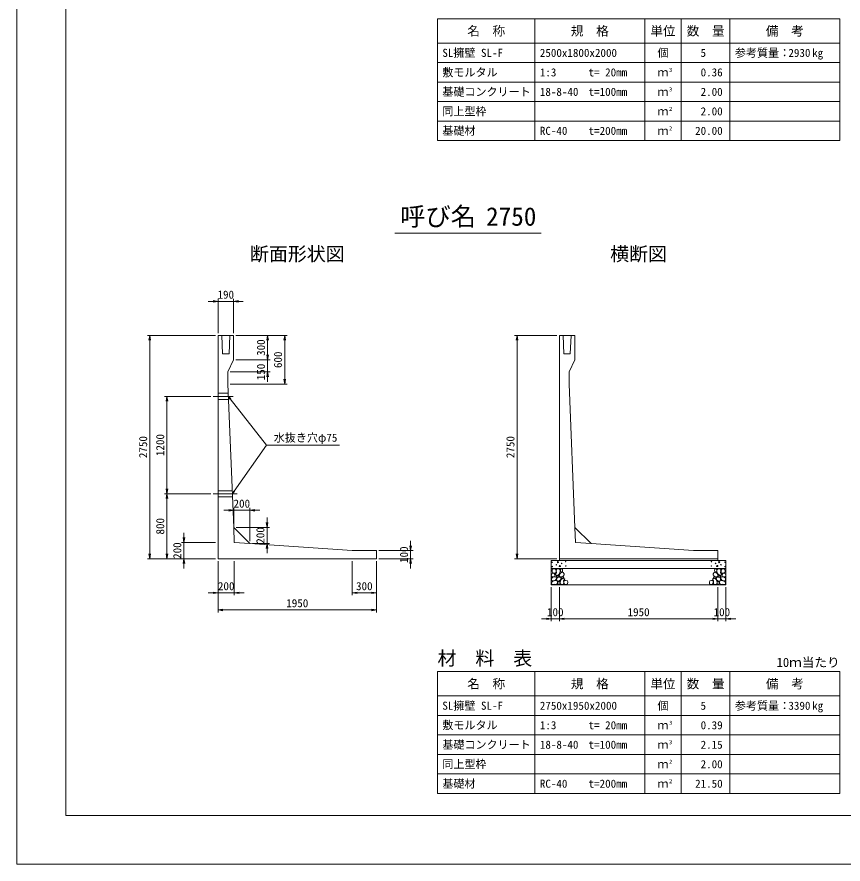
# Model space of a CAD drawing. Units: millimetres at full size, sheet at 1:40. Extents: x 0 to 25230, y 0 to 19861.
# Drawn here: x 0 to 10166, y 0 to 10432 of the extents above; entities that cross this region are included whole.
import ezdxf
from ezdxf.enums import TextEntityAlignment as Align

# ---------------------------------------------------------------- set-up
doc = ezdxf.new("R2010")
doc.units = ezdxf.units.MM
doc.header["$LTSCALE"] = 40
doc.linetypes.add('CHAIN', pattern=[18.5, 12, -1.5, 3.5, -1.5])
doc.linetypes.add('DASHED_SPACED', pattern=[12, 6, -6])
for name, color, linetype, lineweight in [('D-BMK', 2, 'CHAIN', 13), ('D-DCR-HCHn', 4, 'Continuous', 9), ('D-MTR-FRAM', 7, 'Continuous', 13), ('D-MTR-LINE', 7, 'Continuous', 13), ('D-STR-DIM', 7, 'Continuous', 13), ('D-STR-STRn', 1, 'Continuous', 13), ('D-STR-TXT', 7, 'Continuous', 13), ('D-TTL', 2, 'Continuous', 13), ('D-TTL-TXT', 7, 'Continuous', 13)]:
    doc.layers.add(name, color=color, linetype=linetype, lineweight=lineweight)
doc.layers.add('D-MTR', color=7, linetype='Continuous')
doc.layers.add('D-MTR-TXT', color=7, linetype='Continuous')
doc.styles.add('ＭＳ ゴシック', font='')
doc.styles.get('ＭＳ ゴシック').set_extended_font_data('MS Gothic')

# ---------------------------------------------------------------- blocks, each defined once
blk = doc.blocks.new('open_arrow')
at = {"color": 0, "linetype": 'Continuous', "lineweight": -2}
blk.add_lwpolyline([(7.5, 1.25), (0, 0), (7.5, -1.25)], dxfattribs=at)

msp = doc.modelspace()

# ---------------------------------------------------------------- linework, layer by layer
at = {"layer": 'D-BMK'}
for p, q in [((2661.15, 5760), (2415, 5760)), ((2710.38, 4560), (2415, 4560))]:
    msp.add_line(p, q, dxfattribs=at)
at = {"layer": 'D-DCR-HCHn'}
for points in [[(6582.28, 3573.81), (6575.35, 3553), (6584.59, 3539.14), (6607.71, 3536.82), (6623.49, 3543.6), (6616.95, 3559.94), (6621.58, 3569.18), (6612.33, 3578.43), (6598.46, 3583.05)], [(6626.2, 3631.59), (6605.4, 3636.22), (6586.9, 3626.97), (6584.59, 3606.17), (6589.21, 3589.99), (6612.33, 3583.05), (6628.51, 3583.05), (6635.44, 3594.61), (6635.44, 3620.04)], [(6644.69, 3633.91), (6637.76, 3613.1), (6640.07, 3589.99), (6623.89, 3564.56), (6644.69, 3553), (6667.8, 3564.56), (6681.67, 3583.05), (6686.3, 3613.1), (6681.67, 3629.28), (6667.8, 3636.22)], [(6649.31, 3553), (6637.76, 3543.76), (6642.38, 3536.82), (6658.56, 3536.82), (6665.49, 3539.14), (6670.12, 3548.38), (6663.18, 3555.32)], [(6683.98, 3578.43), (6672.43, 3550.69), (6681.67, 3539.14), (6709.41, 3539.14), (6720.97, 3543.76), (6732.53, 3559.94), (6732.53, 3573.81), (6720.97, 3592.3), (6707.1, 3594.61)], [(6688.61, 3629.28), (6688.61, 3601.55), (6700.16, 3594.61), (6711.72, 3601.55), (6714.03, 3617.73), (6711.72, 3631.59), (6695.54, 3636.22)], [(8616.02, 3578.43), (8627.57, 3550.69), (8618.33, 3539.14), (8590.59, 3539.14), (8579.03, 3543.76), (8567.47, 3559.94), (8567.47, 3573.81), (8579.03, 3592.3), (8592.9, 3594.61)], [(8611.39, 3629.28), (8611.39, 3601.55), (8599.84, 3594.61), (8588.28, 3601.55), (8585.97, 3617.73), (8588.28, 3631.59), (8604.46, 3636.22)], [(8655.31, 3633.91), (8662.24, 3613.1), (8659.93, 3589.99), (8676.11, 3564.56), (8655.31, 3553), (8632.2, 3564.56), (8618.33, 3583.05), (8613.7, 3613.1), (8618.33, 3629.28), (8632.2, 3636.22)], [(8650.69, 3553), (8662.24, 3543.76), (8657.62, 3536.82), (8641.44, 3536.82), (8634.51, 3539.14), (8629.88, 3548.38), (8636.82, 3555.32)], [(8673.8, 3631.59), (8694.6, 3636.22), (8713.1, 3626.97), (8715.41, 3606.17), (8710.79, 3589.99), (8687.67, 3583.05), (8671.49, 3583.05), (8664.56, 3594.61), (8664.56, 3620.04)], [(8717.72, 3573.81), (8724.65, 3553), (8715.41, 3539.14), (8692.29, 3536.82), (8676.51, 3543.6), (8683.05, 3559.94), (8678.42, 3569.18), (8687.67, 3578.43), (8701.54, 3583.05)], [(6626.16, 3497.01), (6643.28, 3522.69), (6641.14, 3529.11), (6617.59, 3535.53), (6596.19, 3533.39), (6581.21, 3520.55), (6579.07, 3505.57), (6581.21, 3490.59), (6598.33, 3486.31)], [(6634.72, 3443.5), (6649.7, 3449.92), (6653.98, 3471.33), (6645.42, 3486.31), (6630.44, 3490.59), (6611.17, 3488.45), (6589.77, 3479.89), (6579.07, 3467.05), (6579.07, 3452.06), (6585.49, 3443.5), (6611.17, 3445.64)], [(6686.08, 3497.01), (6696.78, 3522.69), (6688.22, 3533.39), (6662.54, 3533.39), (6651.84, 3529.11), (6641.14, 3514.13), (6641.14, 3501.29), (6651.84, 3484.17), (6664.68, 3482.03)], [(6681.8, 3449.92), (6681.8, 3475.61), (6671.1, 3482.03), (6660.4, 3475.61), (6658.26, 3460.62), (6660.4, 3447.78), (6675.38, 3443.5)], [(6722.47, 3445.64), (6728.89, 3464.91), (6726.75, 3486.31), (6741.73, 3509.85), (6722.47, 3520.55), (6701.06, 3509.85), (6688.22, 3492.73), (6683.94, 3464.91), (6688.22, 3449.92), (6701.06, 3443.5)], [(6718.19, 3520.55), (6728.89, 3529.11), (6724.61, 3535.53), (6709.62, 3535.53), (6703.2, 3533.39), (6698.92, 3524.83), (6705.34, 3518.41)], [(6739.59, 3447.78), (6758.85, 3443.5), (6775.97, 3452.06), (6778.11, 3471.33), (6773.83, 3486.31), (6752.43, 3492.73), (6737.45, 3492.73), (6731.03, 3482.03), (6731.03, 3458.48)], [(8560.41, 3447.78), (8541.15, 3443.5), (8524.03, 3452.06), (8521.89, 3471.33), (8526.17, 3486.31), (8547.57, 3492.73), (8562.55, 3492.73), (8568.97, 3482.03), (8568.97, 3458.48)], [(8577.53, 3445.64), (8571.11, 3464.91), (8573.25, 3486.31), (8558.27, 3509.85), (8577.53, 3520.55), (8598.94, 3509.85), (8611.78, 3492.73), (8616.06, 3464.91), (8611.78, 3449.92), (8598.94, 3443.5)], [(8581.81, 3520.55), (8571.11, 3529.11), (8575.39, 3535.53), (8590.38, 3535.53), (8596.8, 3533.39), (8601.08, 3524.83), (8594.66, 3518.41)], [(8613.92, 3497.01), (8603.22, 3522.69), (8611.78, 3533.39), (8637.46, 3533.39), (8648.16, 3529.11), (8658.86, 3514.13), (8658.86, 3501.29), (8648.16, 3484.17), (8635.32, 3482.03)], [(8618.2, 3449.92), (8618.2, 3475.61), (8628.9, 3482.03), (8639.6, 3475.61), (8641.74, 3460.62), (8639.6, 3447.78), (8624.62, 3443.5)], [(8665.28, 3443.5), (8650.3, 3449.92), (8646.02, 3471.33), (8654.58, 3486.31), (8669.56, 3490.59), (8688.83, 3488.45), (8710.23, 3479.89), (8720.93, 3467.05), (8720.93, 3452.06), (8714.51, 3443.5), (8688.83, 3445.64)], [(8673.84, 3497.01), (8656.72, 3522.69), (8658.86, 3529.11), (8682.41, 3535.53), (8703.81, 3533.39), (8718.79, 3520.55), (8720.93, 3505.57), (8718.79, 3490.59), (8701.67, 3486.31)]]:
    msp.add_lwpolyline(points, close=True, dxfattribs=at)
for centre, radius in [((6585.73, 3717.43), 3), ((6586.87, 3663.92), 3), ((6637.29, 3685.76), 3), ((6658.34, 3717.43), 7.5), ((6681.66, 3669.97), 7.5), ((6702.71, 3701.64), 3), ((6753.13, 3723.48), 3), ((6754.27, 3669.97), 3), ((8545.73, 3669.97), 3), ((8546.87, 3723.48), 3), ((8597.29, 3701.64), 3), ((8618.34, 3669.97), 7.5), ((8641.66, 3717.43), 7.5), ((8662.71, 3685.76), 3), ((8713.13, 3663.92), 3), ((8714.27, 3717.43), 3)]:
    msp.add_circle(centre, radius, dxfattribs=at)
at = {"layer": 'D-MTR-FRAM'}
for p, q in [((5175, 10410), (10125, 10410)), ((5175, 10410), (5175, 8910)), ((10125, 10410), (10125, 8910)), ((5175, 8910), (10125, 8910)), ((5175, 2370), (10125, 2370)), ((5175, 2370), (5175, 870)), ((10125, 2370), (10125, 870)), ((5175, 870), (10125, 870))]:
    msp.add_line(p, q, dxfattribs=at)
at = {"layer": 'D-MTR-LINE'}
for p, q in [((6375, 10410), (6375, 8910)), ((7725, 10410), (7725, 8910)), ((8175, 10410), (8175, 8910)), ((8775, 10410), (8775, 8910)), ((5175, 10110), (10125, 10110)), ((5175, 9870), (10125, 9870)), ((5175, 9630), (10125, 9630)), ((5175, 9390), (10125, 9390)), ((5175, 9150), (10125, 9150)), ((6375, 2370), (6375, 870)), ((7725, 2370), (7725, 870)), ((8175, 2370), (8175, 870)), ((8775, 2370), (8775, 870)), ((5175, 2070), (10125, 2070)), ((5175, 1830), (10125, 1830)), ((5175, 1590), (10125, 1590)), ((5175, 1350), (10125, 1350)), ((5175, 1110), (10125, 1110))]:
    msp.add_line(p, q, dxfattribs=at)
at = {"layer": 'D-STR-DIM'}
for p, q in [((2355, 6930), (2785, 6930)), ((2475, 6540), (2475, 6960)), ((2665, 6540), (2665, 6960)), ((2445, 6510), (1605, 6510)), ((1635, 3760), (1635, 6510)), ((2695, 6510), (3115, 6510)), ((2695, 6510), (3325, 6510)), ((3085, 6510), (3085, 6210)), ((3295, 6510), (3295, 5910)), ((6645, 6510), (6125, 6510)), ((6155, 3760), (6155, 6510)), ((3085, 6330), (3085, 5940)), ((2695, 6210), (3115, 6210)), ((2695, 6210), (3115, 6210)), ((2625, 6060), (3115, 6060)), ((2625, 5910), (3325, 5910)), ((2385, 5760), (1815, 5760)), ((1845, 4560), (1845, 5760)), ((2385, 4560), (1815, 4560)), ((2385, 4560), (1815, 4560)), ((1845, 3760), (1845, 4560)), ((2667.34, 4176.74), (2667.34, 4386.74)), ((2867.34, 3976.74), (2867.34, 4386.74)), ((2987.34, 4356.74), (2547.34, 4356.74)), ((3077.34, 4266.74), (3077.34, 3826.74)), ((2055, 3640), (2055, 4080)), ((2697.34, 4146.74), (3107.34, 4146.74)), ((4845, 3640), (4845, 3980)), ((2445, 3960), (2025, 3960)), ((2897.34, 3946.74), (3107.34, 3946.74)), ((4455, 3860), (4875, 3860)), ((2445, 3760), (1605, 3760)), ((2445, 3760), (1815, 3760)), ((2445, 3760), (2025, 3760)), ((4455, 3760), (4875, 3760)), ((6645, 3760), (6125, 3760)), ((2475, 3730), (2475, 3310)), ((2475, 3730), (2475, 3100)), ((2675, 3730), (2675, 3310)), ((4125, 3730), (4125, 3310)), ((4425, 3730), (4425, 3100)), ((4425, 3730), (4425, 3310)), ((2355, 3340), (2795, 3340)), ((4425, 3340), (4125, 3340)), ((6575, 3410), (6575, 2990)), ((6675, 3410), (6675, 2990)), ((6675, 3410), (6675, 2990)), ((8625, 3410), (8625, 2990)), ((8625, 3410), (8625, 2990)), ((8725, 3410), (8725, 2990)), ((2475, 3130), (4425, 3130)), ((6795, 3020), (6455, 3020)), ((6675, 3020), (8625, 3020)), ((8505, 3020), (8845, 3020))]:
    msp.add_line(p, q, dxfattribs=at)
at = {"layer": 'D-STR-STRn'}
for p, q in [((2475, 3760), (2475, 6510)), ((2475, 6510), (2665, 6510)), ((2665, 6210), (2665, 6510)), ((6675, 3760), (6675, 6510)), ((6675, 6510), (6865, 6510)), ((6865, 6210), (6865, 6510)), ((2595, 6060), (2665, 6210)), ((6795, 6060), (6865, 6210)), ((2595, 6060), (2595, 5910)), ((6795, 6060), (6795, 5910)), ((2595, 5910), (2667.34, 4146.74)), ((6795, 5910), (6867.34, 4146.74)), ((2667.34, 4146.74), (2867.34, 3946.74)), ((6867.34, 4146.74), (7067.34, 3946.74)), ((2867.34, 3946.74), (4125, 3860)), ((4125, 3860), (4425, 3860)), ((4425, 3860), (4425, 3760)), ((7067.34, 3946.74), (8325, 3860)), ((8325, 3860), (8625, 3860)), ((8625, 3860), (8625, 3760)), ((2475, 3760), (4425, 3760)), ((6675, 3760), (6675, 3740)), ((6675, 3760), (8625, 3760)), ((8625, 3760), (8625, 3740)), ((6575, 3440), (6575, 3740)), ((6575, 3740), (8725, 3740)), ((8725, 3740), (8725, 3440)), ((6575, 3640), (8725, 3640)), ((6575, 3440), (8725, 3440))]:
    msp.add_line(p, q, dxfattribs=at)
at = {"layer": 'D-STR-STRn', "linetype": 'DASHED_SPACED'}
for p, q in [((2520, 6510), (2530, 6285)), ((2620, 6510), (2610, 6285)), ((6720, 6510), (6730, 6285)), ((6820, 6510), (6810, 6285)), ((2530, 6285), (2610, 6285)), ((6730, 6285), (6810, 6285)), ((2475, 5797.5), (2599.62, 5797.5)), ((2475, 5722.5), (2602.69, 5722.5)), ((2475, 4597.5), (2648.85, 4597.5)), ((2475, 4522.5), (2651.92, 4522.5))]:
    msp.add_line(p, q, dxfattribs=at)
at = {"layer": 'D-STR-STRn', "color": 2, "linetype": 'DASHED_SPACED'}
for p, q in [((2667.34, 4146.74), (2675, 3960)), ((6867.34, 4146.74), (6875, 3960)), ((2675, 3960), (2867.34, 3946.74)), ((6875, 3960), (7067.34, 3946.74))]:
    msp.add_line(p, q, dxfattribs=at)
at = {"layer": 'D-STR-TXT'}
msp.add_line((3970.38, 5160), (3070.38, 5160), dxfattribs=at)
for points in [[(2601.15, 5760), (2625.8, 5728.49), (3070.38, 5160)], [(2650.38, 4560), (2673.32, 4592.77), (3070.38, 5160)]]:
    msp.add_lwpolyline(points, dxfattribs=at)
at = {"layer": 'D-TTL'}
for points in [[(0, 0), (25230, 0), (25230, 17820), (0, 17820)], [(600, 600), (24630, 600), (24630, 17220), (600, 17220)]]:
    msp.add_lwpolyline(points, close=True, dxfattribs=at)
at = {"layer": 'D-TTL-TXT'}
msp.add_line((4650, 7770), (6450, 7770), dxfattribs=at)

# ---------------------------------------------------------------- block references
at = {"layer": 'D-STR-DIM', "xscale": 8, "yscale": 8}
for p, rotation in [((2475, 6930), 180), ((1635, 6510), 270), ((3085, 6510), 270), ((3295, 6510), 270), ((6155, 6510), 270), ((3085, 6210), 90), ((3085, 6210), 90), ((3085, 6060), 270), ((3295, 5910), 90), ((1845, 5760), 270), ((1845, 4560), 90), ((1845, 4560), 270), ((2667.34, 4356.74), 180), ((3077.34, 4146.74), 90), ((2055, 3960), 90), ((3077.34, 3946.74), 270), ((4845, 3860), 90), ((1635, 3760), 90), ((1845, 3760), 90), ((2055, 3760), 270), ((4845, 3760), 270), ((6155, 3760), 90), ((2475, 3340), 180), ((4425, 3340), 180), ((4425, 3130), 180), ((6575, 3020), 180), ((8625, 3020), 180), ((8625, 3020), 180)]:
    msp.add_blockref('open_arrow', p, dxfattribs=dict(at, rotation=rotation))
for p in [(2665, 6930), (2867.34, 4356.74), (2675, 3340), (4125, 3340), (2475, 3130), (6675, 3020), (6675, 3020), (8725, 3020)]:
    msp.add_blockref('open_arrow', p, dxfattribs=at)
at = {"layer": 'D-STR-TXT', "xscale": 5.33, "yscale": 5.33}
for p, rotation in [((2601.15, 5760), 308), ((2650.38, 4560), 55)]:
    msp.add_blockref('open_arrow', p, dxfattribs=dict(at, rotation=rotation))

# ---------------------------------------------------------------- texts
at = {"layer": 'D-MTR', "style": 'ＭＳ ゴシック'}
msp.add_text('材\u3000料\u3000表', height=170.9, dxfattribs=at).set_placement((5175, 2397.23), align=Align.BOTTOM_LEFT)
msp.add_text('10ｍ当たり', height=113.9, dxfattribs=at).set_placement((10125, 2393.15), align=Align.BOTTOM_RIGHT)
at = {"layer": 'D-MTR-TXT', "style": 'ＭＳ ゴシック'}
for s, height, p in [('名\u3000称', 113.9, (5775, 10260)), ('規\u3000格', 113.9, (7050, 10260)), ('単位', 113.9, (7950, 10260)), ('数\u3000量', 113.9, (8475, 10260)), ('備\u3000考', 113.9, (9450, 10260)), ('個', 99.69, (7950, 9990)), ('ｍ', 99.69, (7950, 9750)), ('ｍ', 99.69, (7950, 9510)), ('ｍ', 99.69, (7950, 9270)), ('ｍ', 99.69, (7950, 9030)), ('名\u3000称', 113.9, (5775, 2220)), ('規\u3000格', 113.9, (7050, 2220)), ('単位', 113.9, (7950, 2220)), ('数\u3000量', 113.9, (8475, 2220)), ('備\u3000考', 113.9, (9450, 2220)), ('個', 99.69, (7950, 1950)), ('ｍ', 99.69, (7950, 1710)), ('ｍ', 99.69, (7950, 1470)), ('ｍ', 99.69, (7950, 1230)), ('ｍ', 99.69, (7950, 990))]:
    msp.add_text(s, height=height, dxfattribs=at).set_placement(p, align=Align.MIDDLE_CENTER)
for s, p in [('SL擁壁 SL-F', (5235, 9990)), ('2500x1800x2000', (6435, 9990)), ('参考質量：    kg', (8835, 9990)), ('敷モルタル', (5235, 9750)), ('1:3', (6435, 9750)), ('t= 20mm', (7035, 9750)), ('基礎コンクリート', (5235, 9510)), ('18-8-40', (6435, 9510)), ('t=100mm', (7035, 9510)), ('同上型枠', (5235, 9270)), ('基礎材', (5235, 9030)), ('RC-40', (6435, 9030)), ('t=200mm', (7035, 9030)), ('SL擁壁 SL-F', (5235, 1950)), ('2750x1950x2000', (6435, 1950)), ('参考質量：    kg', (8835, 1950)), ('敷モルタル', (5235, 1710)), ('1:3', (6435, 1710)), ('t= 20mm', (7035, 1710)), ('基礎コンクリート', (5235, 1470)), ('18-8-40', (6435, 1470)), ('t=100mm', (7035, 1470)), ('同上型枠', (5235, 1230)), ('基礎材', (5235, 990)), ('RC-40', (6435, 990)), ('t=200mm', (7035, 990))]:
    msp.add_text(s, height=99.69, dxfattribs=at).set_placement(p, align=Align.MIDDLE_LEFT)
for s, p in [('5', (8480.33, 9990)), ('2930', (9765, 9990)), ('0.36', (8685, 9750)), ('2.00', (8685, 9510)), ('2.00', (8685, 9270)), ('20.00', (8685, 9030)), ('5', (8480.33, 1950)), ('3390', (9765, 1950)), ('0.39', (8685, 1710)), ('2.15', (8685, 1470)), ('2.00', (8685, 1230)), ('21.50', (8685, 990))]:
    msp.add_text(s, height=99.69, dxfattribs=at).set_placement(p, align=Align.MIDDLE_RIGHT)
for s, p in [('3', (8025, 9740.44)), ('3', (8025, 9500.44)), ('2', (8025, 9260.44)), ('2', (8025, 9020.44)), ('3', (8025, 1700.44)), ('3', (8025, 1460.44)), ('2', (8025, 1220.44)), ('2', (8025, 980.44))]:
    msp.add_text(s, height=49.84, dxfattribs=at).set_placement(p, align=Align.BOTTOM_LEFT)
at = {"layer": 'D-STR-DIM', "style": 'ＭＳ ゴシック'}
for s, p in [('190', (2570, 7012.5)), ('200', (2767.34, 4439.24)), ('200', (2575, 3422.5)), ('300', (4275, 3422.5)), ('1950', (3450, 3212.5)), ('100', (6625, 3102.5)), ('1950', (7650, 3102.5)), ('100', (8675, 3102.5))]:
    msp.add_text(s, height=99.69, dxfattribs=at).set_placement(p, align=Align.MIDDLE_CENTER)
for s, p in [('300', (3002.5, 6360)), ('600', (3212.5, 6210)), ('150', (3002.5, 6060)), ('2750', (1552.5, 5135)), ('1200', (1762.5, 5160)), ('2750', (6072.5, 5135)), ('800', (1762.5, 4160)), ('200', (2994.84, 4046.74)), ('200', (1972.5, 3860)), ('100', (4762.5, 3810))]:
    msp.add_text(s, height=99.69, rotation=90, dxfattribs=at).set_placement(p, align=Align.MIDDLE_CENTER)
at = {"layer": 'D-STR-TXT', "style": 'ＭＳ ゴシック'}
msp.add_text('水抜き穴φ75', height=99.69, dxfattribs=at).set_placement((3160.38, 5170.88), align=Align.BOTTOM_LEFT)
at = {"layer": 'D-TTL-TXT', "style": 'ＭＳ ゴシック'}
for s, height, p in [('呼び名', 227.9, (5182.5, 7792.5)), ('2750', 227.9, (6082.5, 7792.5)), ('断面形状図', 170.9, (3450, 7377.23)), ('横断図', 170.9, (7650, 7377.23))]:
    msp.add_text(s, height=height, dxfattribs=at).set_placement(p, align=Align.BOTTOM_CENTER)

doc.saveas('drawing.dxf')
